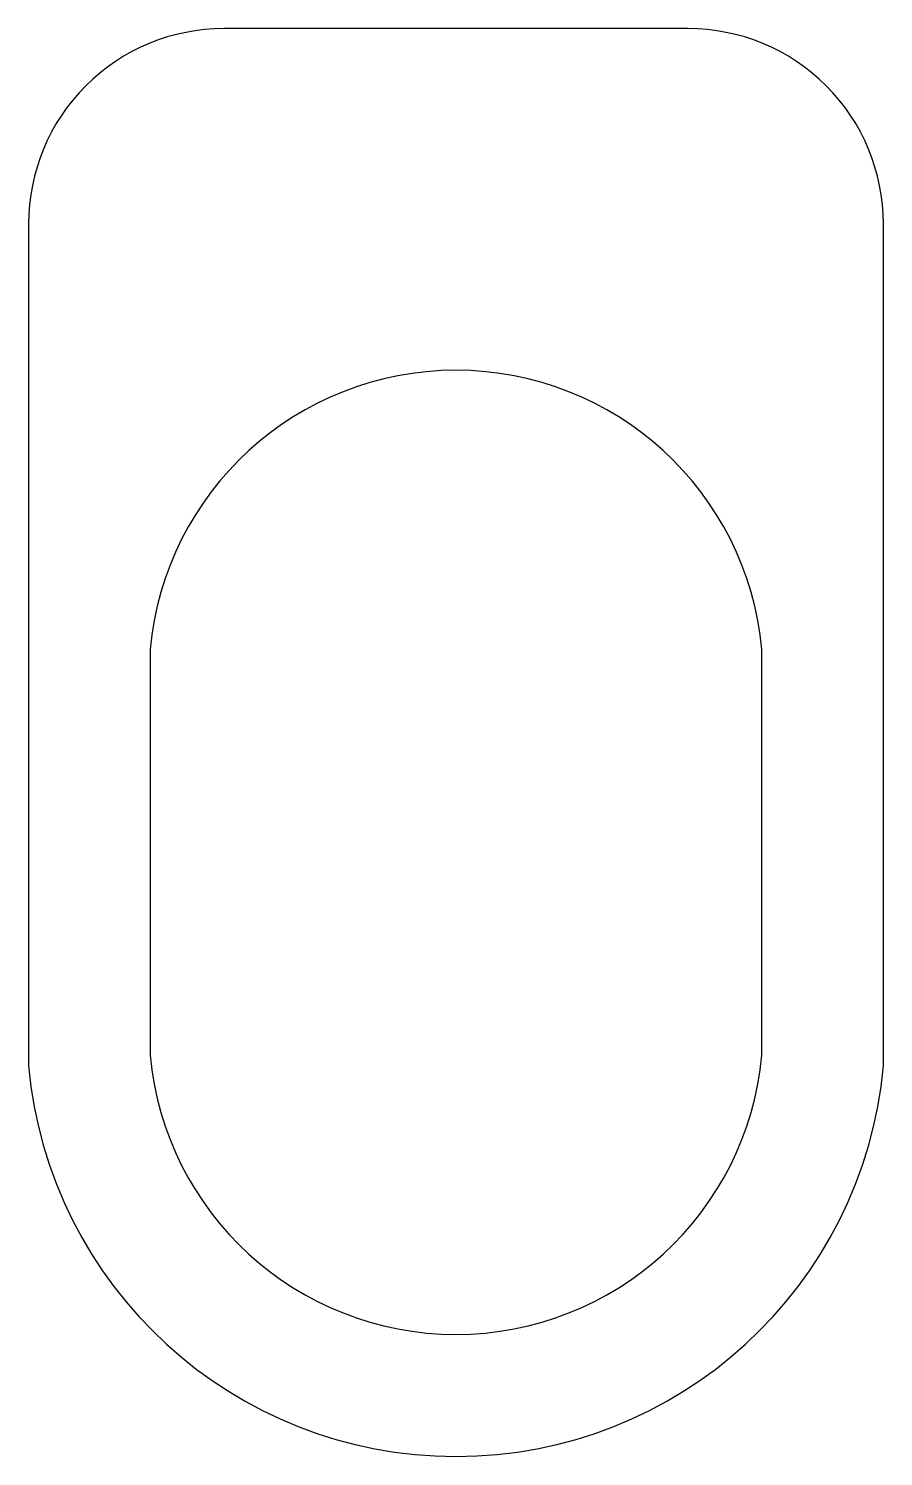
# Model space of a CAD drawing. Extents: x -0.175 to 0.175, y -0.585 to 0.
import ezdxf

# ---------------------------------------------------------------- set-up
doc = ezdxf.new("R2010")
doc.units = 0
doc.layers.add('SN', color=7, linetype='CONTINUOUS')

msp = doc.modelspace()

# ---------------------------------------------------------------- linework, layer by layer
at = {"layer": 'SN', "color": 0}
for p, q in [((-0.1252, -0.25447), (-0.1252, -0.42053)), ((0.1252, -0.42053), (0.1252, -0.25447))]:
    msp.add_line(p, q, dxfattribs=at)
msp.add_lwpolyline([(-0.095, 0, 0.414214), (-0.175, -0.08), (-0.175, -0.425, 0.914286), (0.175, -0.425), (0.175, -0.08, 0.414214), (0.095, 0)], format="xyb", close=True, dxfattribs=at)
for centre, start, end in [((0, -0.2657), 5.12754, 174.87246), ((0, -0.4093), 185.12754, 354.87246)]:
    msp.add_arc(centre, 0.1257, start, end, dxfattribs=at)

doc.saveas('drawing.dxf')
